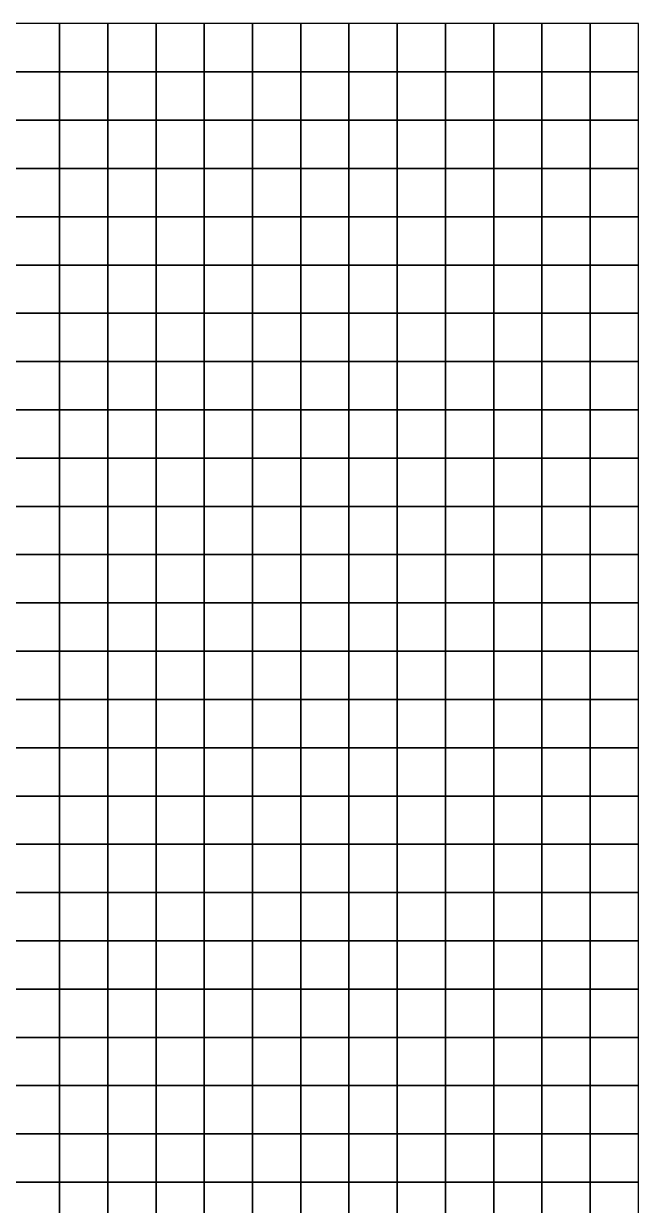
# Model space of a CAD drawing. Header units: metres. Extents: x 0 to 500, y 0 to 480.
# Drawn here: x 372.6 to 500, y 235.2 to 480 of the extents above; entities that cross this region are included whole.
import ezdxf

# ---------------------------------------------------------------- set-up
doc = ezdxf.new("R2010")
doc.units = ezdxf.units.M

msp = doc.modelspace()

# ---------------------------------------------------------------- linework, layer by layer
at = {"layer": 'B2'}
for points in [[(370, 470, -363.31), (380, 470, -362.63), (380, 480, -365.04), (370, 480, -365.72)], [(380, 470, -362.63), (390, 470, -361.95), (390, 480, -364.36), (380, 480, -365.04)], [(390, 470, -361.95), (400, 470, -361.27), (400, 480, -363.69), (390, 480, -364.36)], [(400, 470, -361.27), (410, 470, -360.6), (410, 480, -363.01), (400, 480, -363.69)], [(410, 470, -360.6), (420, 470, -359.92), (420, 480, -362.33), (410, 480, -363.01)], [(420, 470, -359.92), (430, 470, -359.24), (430, 480, -361.65), (420, 480, -362.33)], [(430, 470, -359.24), (440, 470, -358.56), (440, 480, -360.98), (430, 480, -361.65)], [(440, 470, -358.56), (450, 470, -357.89), (450, 480, -360.3), (440, 480, -360.98)], [(450, 470, -357.89), (460, 470, -357.21), (460, 480, -359.62), (450, 480, -360.3)], [(460, 470, -357.21), (470, 470, -356.53), (470, 480, -358.94), (460, 480, -359.62)], [(470, 470, -356.53), (480, 470, -355.85), (480, 480, -358.27), (470, 480, -358.94)], [(480, 470, -355.85), (490, 470, -355.31), (490, 480, -357.72), (480, 480, -358.27)], [(490, 470, -355.31), (500, 470, -354.9), (500, 480, -357.32), (490, 480, -357.72)], [(370, 460, -360.09), (380, 460, -359.41), (380, 470, -362.63), (370, 470, -363.31)], [(380, 460, -359.41), (390, 460, -358.73), (390, 470, -361.95), (380, 470, -362.63)], [(390, 460, -358.73), (400, 460, -358.06), (400, 470, -361.27), (390, 470, -361.95)], [(400, 460, -358.06), (410, 460, -357.38), (410, 470, -360.6), (400, 470, -361.27)], [(410, 460, -357.38), (420, 460, -356.7), (420, 470, -359.92), (410, 470, -360.6)], [(420, 460, -356.7), (430, 460, -356.02), (430, 470, -359.24), (420, 470, -359.92)], [(430, 460, -356.02), (440, 460, -355.35), (440, 470, -358.56), (430, 470, -359.24)], [(440, 460, -355.35), (450, 460, -354.67), (450, 470, -357.89), (440, 470, -358.56)], [(450, 460, -354.67), (460, 460, -353.99), (460, 470, -357.21), (450, 470, -357.89)], [(460, 460, -353.99), (470, 460, -353.31), (470, 470, -356.53), (460, 470, -357.21)], [(470, 460, -353.31), (480, 460, -352.64), (480, 470, -355.85), (470, 470, -356.53)], [(480, 460, -352.64), (490, 460, -352.09), (490, 470, -355.31), (480, 470, -355.85)], [(490, 460, -352.09), (500, 460, -351.69), (500, 470, -354.9), (490, 470, -355.31)], [(370, 450, -356.07), (380, 450, -355.39), (380, 460, -359.41), (370, 460, -360.09)], [(380, 450, -355.39), (390, 450, -354.71), (390, 460, -358.73), (380, 460, -359.41)], [(390, 450, -354.71), (400, 450, -354.04), (400, 460, -358.06), (390, 460, -358.73)], [(400, 450, -354.04), (410, 450, -353.36), (410, 460, -357.38), (400, 460, -358.06)], [(410, 450, -353.36), (420, 450, -352.68), (420, 460, -356.7), (410, 460, -357.38)], [(420, 450, -352.68), (430, 450, -352), (430, 460, -356.02), (420, 460, -356.7)], [(430, 450, -352), (440, 450, -351.33), (440, 460, -355.35), (430, 460, -356.02)], [(440, 450, -351.33), (450, 450, -350.65), (450, 460, -354.67), (440, 460, -355.35)], [(450, 450, -350.65), (460, 450, -349.97), (460, 460, -353.99), (450, 460, -354.67)], [(460, 450, -349.97), (470, 450, -349.29), (470, 460, -353.31), (460, 460, -353.99)], [(470, 450, -349.29), (480, 450, -348.62), (480, 460, -352.64), (470, 460, -353.31)], [(480, 450, -348.62), (490, 450, -348.07), (490, 460, -352.09), (480, 460, -352.64)], [(490, 450, -348.07), (500, 450, -347.67), (500, 460, -351.69), (490, 460, -352.09)], [(370, 440, -351.48), (380, 440, -351.37), (380, 450, -355.39), (370, 450, -356.07)], [(380, 440, -351.37), (390, 440, -350.69), (390, 450, -354.71), (380, 450, -355.39)], [(390, 440, -350.69), (400, 440, -350.02), (400, 450, -354.04), (390, 450, -354.71)], [(400, 440, -350.02), (410, 440, -349.34), (410, 450, -353.36), (400, 450, -354.04)], [(410, 440, -349.34), (420, 440, -348.66), (420, 450, -352.68), (410, 450, -353.36)], [(420, 440, -348.66), (430, 440, -347.98), (430, 450, -352), (420, 450, -352.68)], [(430, 440, -347.98), (440, 440, -347.31), (440, 450, -351.33), (430, 450, -352)], [(440, 440, -347.31), (450, 440, -346.63), (450, 450, -350.65), (440, 450, -351.33)], [(450, 440, -346.63), (460, 440, -345.95), (460, 450, -349.97), (450, 450, -350.65)], [(460, 440, -345.95), (470, 440, -345.27), (470, 450, -349.29), (460, 450, -349.97)], [(470, 440, -345.27), (480, 440, -344.59), (480, 450, -348.62), (470, 450, -349.29)], [(480, 440, -344.59), (490, 440, -344.05), (490, 450, -348.07), (480, 450, -348.62)], [(490, 440, -344.05), (500, 440, -343.65), (500, 450, -347.67), (490, 450, -348.07)], [(370, 430, -345.16), (380, 430, -345.55), (380, 440, -351.37), (370, 440, -351.48)], [(380, 430, -345.55), (390, 430, -345.39), (390, 440, -350.69), (380, 440, -351.37)], [(390, 430, -345.39), (400, 430, -345.31), (400, 440, -350.02), (390, 440, -350.69)], [(400, 430, -345.31), (410, 430, -345.32), (410, 440, -349.34), (400, 440, -350.02)], [(410, 430, -345.32), (420, 430, -344.64), (420, 440, -348.66), (410, 440, -349.34)], [(420, 430, -344.64), (430, 430, -343.96), (430, 440, -347.98), (420, 440, -348.66)], [(430, 430, -343.96), (440, 430, -343.28), (440, 440, -347.31), (430, 440, -347.98)], [(440, 430, -343.28), (450, 430, -342.61), (450, 440, -346.63), (440, 440, -347.31)], [(450, 430, -342.61), (460, 430, -341.93), (460, 440, -345.95), (450, 440, -346.63)], [(460, 430, -341.93), (470, 430, -341.25), (470, 440, -345.27), (460, 440, -345.95)], [(470, 430, -341.25), (480, 430, -340.57), (480, 440, -344.59), (470, 440, -345.27)], [(480, 430, -340.57), (490, 430, -340.03), (490, 440, -344.05), (480, 440, -344.59)], [(490, 430, -340.03), (500, 430, -339.63), (500, 440, -343.65), (490, 440, -344.05)], [(370, 420, -338.46), (380, 420, -338.64), (380, 430, -345.55), (370, 430, -345.16)], [(380, 420, -338.64), (390, 420, -338.98), (390, 430, -345.39), (380, 430, -345.55)], [(390, 420, -338.98), (400, 420, -339.41), (400, 430, -345.31), (390, 430, -345.39)], [(400, 420, -339.41), (410, 420, -339.96), (410, 430, -345.32), (400, 430, -345.31)], [(410, 420, -339.96), (420, 420, -339.9), (420, 430, -344.64), (410, 430, -345.32)], [(420, 420, -339.9), (430, 420, -339.94), (430, 430, -343.96), (420, 430, -344.64)], [(430, 420, -339.94), (440, 420, -339.26), (440, 430, -343.28), (430, 430, -343.96)], [(440, 420, -339.26), (450, 420, -338.59), (450, 430, -342.61), (440, 430, -343.28)], [(450, 420, -338.59), (460, 420, -337.91), (460, 430, -341.93), (450, 430, -342.61)], [(460, 420, -337.91), (470, 420, -337.23), (470, 430, -341.25), (460, 430, -341.93)], [(470, 420, -337.23), (480, 420, -336.55), (480, 430, -340.57), (470, 430, -341.25)], [(480, 420, -336.55), (490, 420, -336.01), (490, 430, -340.03), (480, 430, -340.57)], [(490, 420, -336.01), (500, 420, -335.6), (500, 430, -339.63), (490, 430, -340.03)], [(370, 410, -331.91), (380, 410, -332.02), (380, 420, -338.64), (370, 420, -338.46)], [(380, 410, -332.02), (390, 410, -332.21), (390, 420, -338.98), (380, 420, -338.64)], [(390, 410, -332.21), (400, 410, -332.4), (400, 420, -339.41), (390, 420, -338.98)], [(400, 410, -332.4), (410, 410, -333.46), (410, 420, -339.96), (400, 420, -339.41)], [(410, 410, -333.46), (420, 410, -333.92), (420, 420, -339.9), (410, 420, -339.96)], [(420, 410, -333.92), (430, 410, -334.52), (430, 420, -339.94), (420, 420, -339.9)], [(430, 410, -334.52), (440, 410, -334.5), (440, 420, -339.26), (430, 420, -339.94)], [(440, 410, -334.5), (450, 410, -334.56), (450, 420, -338.59), (440, 420, -339.26)], [(450, 410, -334.56), (460, 410, -333.89), (460, 420, -337.91), (450, 420, -338.59)], [(460, 410, -333.89), (470, 410, -333.21), (470, 420, -337.23), (460, 420, -337.91)], [(470, 410, -333.21), (480, 410, -332.53), (480, 420, -336.55), (470, 420, -337.23)], [(480, 410, -332.53), (490, 410, -331.99), (490, 420, -336.01), (480, 420, -336.55)], [(490, 410, -331.99), (500, 410, -331.58), (500, 420, -335.6), (490, 420, -336.01)], [(370, 400, -325.7), (380, 400, -325.73), (380, 410, -332.02), (370, 410, -331.91)], [(380, 400, -325.73), (390, 400, -325.79), (390, 410, -332.21), (380, 410, -332.02)], [(390, 400, -325.79), (400, 400, -325.81), (400, 410, -332.4), (390, 410, -332.21)], [(400, 400, -325.81), (410, 400, -326.63), (410, 410, -333.46), (400, 410, -332.4)], [(410, 400, -326.63), (420, 400, -326.79), (420, 410, -333.92), (410, 410, -333.46)], [(420, 400, -326.79), (430, 400, -327.03), (430, 410, -334.52), (420, 410, -333.92)], [(430, 400, -327.03), (440, 400, -327.56), (440, 410, -334.5), (430, 410, -334.52)], [(440, 400, -327.56), (450, 400, -328.23), (450, 410, -334.56), (440, 410, -334.5)], [(450, 400, -328.23), (460, 400, -328.24), (460, 410, -333.89), (450, 410, -334.56)], [(460, 400, -328.24), (470, 400, -328.33), (470, 410, -333.21), (460, 410, -333.89)], [(470, 400, -328.33), (480, 400, -328.51), (480, 410, -332.53), (470, 410, -333.21)], [(480, 400, -328.51), (490, 400, -327.97), (490, 410, -331.99), (480, 410, -332.53)], [(490, 400, -327.97), (500, 400, -327.56), (500, 410, -331.58), (490, 410, -331.99)], [(370, 390, -320.09), (380, 390, -319.48), (380, 400, -325.73), (370, 400, -325.7)], [(380, 390, -319.48), (390, 390, -319.43), (390, 400, -325.79), (380, 400, -325.73)], [(390, 390, -319.43), (400, 390, -319.29), (400, 400, -325.81), (390, 400, -325.79)], [(400, 390, -319.29), (410, 390, -319.91), (410, 400, -326.63), (400, 400, -325.81)], [(410, 390, -319.91), (420, 390, -319.83), (420, 400, -326.79), (410, 400, -326.63)], [(420, 390, -319.83), (430, 390, -319.79), (430, 400, -327.03), (420, 400, -326.79)], [(430, 390, -319.79), (440, 390, -320.04), (440, 400, -327.56), (430, 400, -327.03)], [(440, 390, -320.04), (450, 390, -320.41), (450, 400, -328.23), (440, 400, -327.56)], [(450, 390, -320.41), (460, 390, -321.07), (460, 400, -328.24), (450, 400, -328.23)], [(460, 390, -321.07), (470, 390, -321.87), (470, 400, -328.33), (460, 400, -328.24)], [(470, 390, -321.87), (480, 390, -322.79), (480, 400, -328.51), (470, 400, -328.33)], [(480, 390, -322.79), (490, 390, -323.06), (490, 400, -327.97), (480, 400, -328.51)], [(490, 390, -323.06), (500, 390, -323.54), (500, 400, -327.56), (490, 400, -327.97)], [(370, 380, -316.32), (380, 380, -315.15), (380, 390, -319.48), (370, 390, -320.09)], [(380, 380, -315.15), (390, 380, -314.49), (390, 390, -319.43), (380, 390, -319.48)], [(390, 380, -314.49), (400, 380, -313.61), (400, 390, -319.29), (390, 390, -319.43)], [(400, 380, -313.61), (410, 380, -313.36), (410, 390, -319.91), (400, 390, -319.29)], [(410, 380, -313.36), (420, 380, -313.04), (420, 390, -319.83), (410, 390, -319.91)], [(420, 380, -313.04), (430, 380, -312.73), (430, 390, -319.79), (420, 390, -319.83)], [(430, 380, -312.73), (440, 380, -312.69), (440, 390, -320.04), (430, 390, -319.79)], [(440, 380, -312.69), (450, 380, -312.79), (450, 390, -320.41), (440, 390, -320.04)], [(450, 380, -312.79), (460, 380, -313.16), (460, 390, -321.07), (450, 390, -320.41)], [(460, 380, -313.16), (470, 380, -313.67), (470, 390, -321.87), (460, 390, -321.07)], [(470, 380, -313.67), (480, 380, -314.3), (480, 390, -322.79), (470, 390, -321.87)], [(480, 380, -314.3), (490, 380, -314.34), (490, 390, -323.06), (480, 390, -322.79)], [(490, 380, -314.34), (500, 380, -314.64), (500, 390, -323.54), (490, 390, -323.06)], [(370, 370, -313.01), (380, 370, -312.02), (380, 380, -315.15), (370, 380, -316.32)], [(380, 370, -312.02), (390, 370, -310.77), (390, 380, -314.49), (380, 380, -315.15)], [(390, 370, -310.77), (400, 370, -309.25), (400, 380, -313.61), (390, 380, -314.49)], [(400, 370, -309.25), (410, 370, -308.27), (410, 380, -313.36), (400, 380, -313.61)], [(410, 370, -308.27), (420, 370, -307.1), (420, 380, -313.04), (410, 380, -313.36)], [(420, 370, -307.1), (430, 370, -305.8), (430, 380, -312.73), (420, 380, -313.04)], [(430, 370, -305.8), (440, 370, -305.49), (440, 380, -312.69), (430, 380, -312.73)], [(440, 370, -305.49), (450, 370, -305.31), (450, 380, -312.79), (440, 380, -312.69)], [(450, 370, -305.31), (460, 370, -305.4), (460, 380, -313.16), (450, 380, -312.79)], [(460, 370, -305.4), (470, 370, -305.63), (470, 380, -313.67), (460, 380, -313.16)], [(470, 370, -305.63), (480, 370, -306), (480, 380, -314.3), (470, 380, -313.67)], [(480, 370, -306), (490, 370, -305.81), (490, 380, -314.34), (480, 380, -314.3)], [(490, 370, -305.81), (500, 370, -305.95), (500, 380, -314.64), (490, 380, -314.34)], [(370, 360, -309.6), (380, 360, -308.64), (380, 370, -312.02), (370, 370, -313.01)], [(380, 360, -308.64), (390, 360, -307.46), (390, 370, -310.77), (380, 370, -312.02)], [(390, 360, -307.46), (400, 360, -306.05), (400, 370, -309.25), (390, 370, -310.77)], [(400, 360, -306.05), (410, 360, -304.39), (410, 370, -308.27), (400, 370, -309.25)], [(410, 360, -304.39), (420, 360, -302.48), (420, 370, -307.1), (410, 370, -308.27)], [(420, 360, -302.48), (430, 360, -300.33), (430, 370, -305.8), (420, 370, -307.1)], [(430, 360, -300.33), (440, 360, -299.09), (440, 370, -305.49), (430, 370, -305.8)], [(440, 360, -299.09), (450, 360, -297.9), (450, 370, -305.31), (440, 370, -305.49)], [(450, 360, -297.9), (460, 360, -297.71), (460, 370, -305.4), (450, 370, -305.31)], [(460, 360, -297.71), (470, 360, -297.67), (470, 370, -305.63), (460, 370, -305.4)], [(470, 360, -297.67), (480, 360, -297.76), (480, 370, -306), (470, 370, -305.63)], [(480, 360, -297.76), (490, 360, -297.35), (490, 370, -305.81), (480, 370, -306)], [(490, 360, -297.35), (500, 360, -297.33), (500, 370, -305.95), (490, 370, -305.81)], [(370, 350, -305.99), (380, 350, -305.11), (380, 360, -308.64), (370, 360, -309.6)], [(380, 350, -305.11), (390, 350, -303.99), (390, 360, -307.46), (380, 360, -308.64)], [(390, 350, -303.99), (400, 350, -302.64), (400, 360, -306.05), (390, 360, -307.46)], [(400, 350, -302.64), (410, 350, -301.04), (410, 360, -304.39), (400, 360, -306.05)], [(410, 350, -301.04), (420, 350, -299.21), (420, 360, -302.48), (410, 360, -304.39)], [(420, 350, -299.21), (430, 350, -297.15), (430, 360, -300.33), (420, 360, -302.48)], [(430, 350, -297.15), (440, 350, -295.09), (440, 360, -299.09), (430, 360, -300.33)], [(440, 350, -295.09), (450, 350, -293.01), (450, 360, -297.9), (440, 360, -299.09)], [(450, 350, -293.01), (460, 350, -291.87), (460, 360, -297.71), (450, 360, -297.9)], [(460, 350, -291.87), (470, 350, -290.78), (470, 360, -297.67), (460, 360, -297.71)], [(470, 350, -290.78), (480, 350, -289.73), (480, 360, -297.76), (470, 360, -297.67)], [(480, 350, -289.73), (490, 350, -289.11), (490, 360, -297.35), (480, 360, -297.76)], [(490, 350, -289.11), (500, 350, -288.92), (500, 360, -297.33), (490, 360, -297.35)], [(370, 340, -302.38), (380, 340, -301.58), (380, 350, -305.11), (370, 350, -305.99)], [(380, 340, -301.58), (390, 340, -300.52), (390, 350, -303.99), (380, 350, -305.11)], [(390, 340, -300.52), (400, 340, -299.22), (400, 350, -302.64), (390, 350, -303.99)], [(400, 340, -299.22), (410, 340, -297.68), (410, 350, -301.04), (400, 350, -302.64)], [(410, 340, -297.68), (420, 340, -295.88), (420, 350, -299.21), (410, 350, -301.04)], [(420, 340, -295.88), (430, 340, -293.84), (430, 350, -297.15), (420, 350, -299.21)], [(430, 340, -293.84), (440, 340, -291.8), (440, 350, -295.09), (430, 350, -297.15)], [(440, 340, -291.8), (450, 340, -289.75), (450, 350, -293.01), (440, 350, -295.09)], [(450, 340, -289.75), (460, 340, -287.7), (460, 350, -291.87), (450, 350, -293.01)], [(460, 340, -287.7), (470, 340, -285.64), (470, 350, -290.78), (460, 350, -291.87)], [(470, 340, -285.64), (480, 340, -283.59), (480, 350, -289.73), (470, 350, -290.78)], [(480, 340, -283.59), (490, 340, -281.95), (490, 350, -289.11), (480, 350, -289.73)], [(490, 340, -281.95), (500, 340, -280.71), (500, 350, -288.92), (490, 350, -289.11)], [(370, 330, -298.76), (380, 330, -298.03), (380, 340, -301.58), (370, 340, -302.38)], [(380, 330, -298.03), (390, 330, -297.04), (390, 340, -300.52), (380, 340, -301.58)], [(390, 330, -297.04), (400, 330, -295.79), (400, 340, -299.22), (390, 340, -300.52)], [(400, 330, -295.79), (410, 330, -294.28), (410, 340, -297.68), (400, 340, -299.22)], [(410, 330, -294.28), (420, 330, -292.51), (420, 340, -295.88), (410, 340, -297.68)], [(420, 330, -292.51), (430, 330, -290.49), (430, 340, -293.84), (420, 340, -295.88)], [(430, 330, -290.49), (440, 330, -288.46), (440, 340, -291.8), (430, 340, -293.84)], [(440, 330, -288.46), (450, 330, -286.43), (450, 340, -289.75), (440, 340, -291.8)], [(450, 330, -286.43), (460, 330, -284.4), (460, 340, -287.7), (450, 340, -289.75)], [(460, 330, -284.4), (470, 330, -282.36), (470, 340, -285.64), (460, 340, -287.7)], [(470, 330, -282.36), (480, 330, -280.32), (480, 340, -283.59), (470, 340, -285.64)], [(480, 330, -280.32), (490, 330, -278.69), (490, 340, -281.95), (480, 340, -283.59)], [(490, 330, -278.69), (500, 330, -277.46), (500, 340, -280.71), (490, 340, -281.95)], [(370, 320, -295.16), (380, 320, -294.5), (380, 330, -298.03), (370, 330, -298.76)], [(380, 320, -294.5), (390, 320, -293.57), (390, 330, -297.04), (380, 330, -298.03)], [(390, 320, -293.57), (400, 320, -292.37), (400, 330, -295.79), (390, 330, -297.04)], [(400, 320, -292.37), (410, 320, -290.91), (410, 330, -294.28), (400, 330, -295.79)], [(410, 320, -290.91), (420, 320, -289.19), (420, 330, -292.51), (410, 330, -294.28)], [(420, 320, -289.19), (430, 320, -287.19), (430, 330, -290.49), (420, 330, -292.51)], [(430, 320, -287.19), (440, 320, -285.19), (440, 330, -288.46), (430, 330, -290.49)], [(440, 320, -285.19), (450, 320, -283.19), (450, 330, -286.43), (440, 330, -288.46)], [(450, 320, -283.19), (460, 320, -281.19), (460, 330, -284.4), (450, 330, -286.43)], [(460, 320, -281.19), (470, 320, -279.18), (470, 330, -282.36), (460, 330, -284.4)], [(470, 320, -279.18), (480, 320, -277.17), (480, 330, -280.32), (470, 330, -282.36)], [(480, 320, -277.17), (490, 320, -275.56), (490, 330, -278.69), (480, 330, -280.32)], [(490, 320, -275.56), (500, 320, -274.35), (500, 330, -277.46), (490, 330, -278.69)], [(370, 310, -291.55), (380, 310, -290.96), (380, 320, -294.5), (370, 320, -295.16)], [(380, 310, -290.96), (390, 310, -290.11), (390, 320, -293.57), (380, 320, -294.5)], [(390, 310, -290.11), (400, 310, -288.98), (400, 320, -292.37), (390, 320, -293.57)], [(400, 310, -288.98), (410, 310, -287.58), (410, 320, -290.91), (400, 320, -292.37)], [(410, 310, -287.58), (420, 310, -285.92), (420, 320, -289.19), (410, 320, -290.91)], [(420, 310, -285.92), (430, 310, -283.98), (430, 320, -287.19), (420, 320, -289.19)], [(430, 310, -283.98), (440, 310, -282.04), (440, 320, -285.19), (430, 320, -287.19)], [(440, 310, -282.04), (450, 310, -280.09), (450, 320, -283.19), (440, 320, -285.19)], [(450, 310, -280.09), (460, 310, -278.13), (460, 320, -281.19), (450, 320, -283.19)], [(460, 310, -278.13), (470, 310, -276.17), (470, 320, -279.18), (460, 320, -281.19)], [(470, 310, -276.17), (480, 310, -274.21), (480, 320, -277.17), (470, 320, -279.18)], [(480, 310, -274.21), (490, 310, -272.64), (490, 320, -275.56), (480, 320, -277.17)], [(490, 310, -272.64), (500, 310, -271.46), (500, 320, -274.35), (490, 320, -275.56)], [(370, 300, -287.99), (380, 300, -287.46), (380, 310, -290.96), (370, 310, -291.55)], [(380, 300, -287.46), (390, 300, -286.67), (390, 310, -290.11), (380, 310, -290.96)], [(390, 300, -286.67), (400, 300, -285.63), (400, 310, -288.98), (390, 310, -290.11)], [(400, 300, -285.63), (410, 300, -284.32), (410, 310, -287.58), (400, 310, -288.98)], [(410, 300, -284.32), (420, 300, -282.76), (420, 310, -285.92), (410, 310, -287.58)], [(420, 300, -282.76), (430, 300, -280.94), (430, 310, -283.98), (420, 310, -285.92)], [(430, 300, -280.94), (440, 300, -279.12), (440, 310, -282.04), (430, 310, -283.98)], [(440, 300, -279.12), (450, 300, -277.28), (450, 310, -280.09), (440, 310, -282.04)], [(450, 300, -277.28), (460, 300, -275.44), (460, 310, -278.13), (450, 310, -280.09)], [(460, 300, -275.44), (470, 300, -273.59), (470, 310, -276.17), (460, 310, -278.13)], [(470, 300, -273.59), (480, 300, -271.73), (480, 310, -274.21), (470, 310, -276.17)], [(480, 300, -271.73), (490, 300, -270.24), (490, 310, -272.64), (480, 310, -274.21)], [(490, 300, -270.24), (500, 300, -269.12), (500, 310, -271.46), (490, 310, -272.64)], [(370, 290, -284.47), (380, 290, -283.98), (380, 300, -287.46), (370, 300, -287.99)], [(380, 290, -283.98), (390, 290, -283.26), (390, 300, -286.67), (380, 300, -287.46)], [(390, 290, -283.26), (400, 290, -282.29), (400, 300, -285.63), (390, 300, -286.67)], [(400, 290, -282.29), (410, 290, -281.09), (410, 300, -284.32), (400, 300, -285.63)], [(410, 290, -281.09), (420, 290, -279.64), (420, 300, -282.76), (410, 300, -284.32)], [(420, 290, -279.64), (430, 290, -277.95), (430, 300, -280.94), (420, 300, -282.76)], [(430, 290, -277.95), (440, 290, -276.26), (440, 300, -279.12), (430, 300, -280.94)], [(440, 290, -276.26), (450, 290, -274.56), (450, 300, -277.28), (440, 300, -279.12)], [(450, 290, -274.56), (460, 290, -272.85), (460, 300, -275.44), (450, 300, -277.28)], [(460, 290, -272.85), (470, 290, -271.12), (470, 300, -273.59), (460, 300, -275.44)], [(470, 290, -271.12), (480, 290, -269.4), (480, 300, -271.73), (470, 300, -273.59)], [(480, 290, -269.4), (490, 290, -268.01), (490, 300, -270.24), (480, 300, -271.73)], [(490, 290, -268.01), (500, 290, -266.97), (500, 300, -269.12), (490, 300, -270.24)], [(370, 280, -280.98), (380, 280, -280.55), (380, 290, -283.98), (370, 290, -284.47)], [(380, 280, -280.55), (390, 280, -279.9), (390, 290, -283.26), (380, 290, -283.98)], [(390, 280, -279.9), (400, 280, -279.03), (400, 290, -282.29), (390, 290, -283.26)], [(400, 280, -279.03), (410, 280, -277.94), (410, 290, -281.09), (400, 290, -282.29)], [(410, 280, -277.94), (420, 280, -276.62), (420, 290, -279.64), (410, 290, -281.09)], [(420, 280, -276.62), (430, 280, -275.08), (430, 290, -277.95), (420, 290, -279.64)], [(430, 280, -275.08), (440, 280, -273.54), (440, 290, -276.26), (430, 290, -277.95)], [(440, 280, -273.54), (450, 280, -272), (450, 290, -274.56), (440, 290, -276.26)], [(450, 280, -272), (460, 280, -270.46), (460, 290, -272.85), (450, 290, -274.56)], [(460, 280, -270.46), (470, 280, -268.91), (470, 290, -271.12), (460, 290, -272.85)], [(470, 280, -268.91), (480, 280, -267.36), (480, 290, -269.4), (470, 290, -271.12)], [(480, 280, -267.36), (490, 280, -266.11), (490, 290, -268.01), (480, 290, -269.4)], [(490, 280, -266.11), (500, 280, -265.18), (500, 290, -266.97), (490, 290, -268.01)], [(370, 270, -277.46), (380, 270, -277.08), (380, 280, -280.55), (370, 280, -280.98)], [(380, 270, -277.08), (390, 270, -276.5), (390, 280, -279.9), (380, 280, -280.55)], [(390, 270, -276.5), (400, 270, -275.72), (400, 280, -279.03), (390, 280, -279.9)], [(400, 270, -275.72), (410, 270, -274.75), (410, 280, -277.94), (400, 280, -279.03)], [(410, 270, -274.75), (420, 270, -273.59), (420, 280, -276.62), (410, 280, -277.94)], [(420, 270, -273.59), (430, 270, -272.23), (430, 280, -275.08), (420, 280, -276.62)], [(430, 270, -272.23), (440, 270, -270.87), (440, 280, -273.54), (430, 280, -275.08)], [(440, 270, -270.87), (450, 270, -269.51), (450, 280, -272), (440, 280, -273.54)], [(450, 270, -269.51), (460, 270, -268.16), (460, 280, -270.46), (450, 280, -272)], [(460, 270, -268.16), (470, 270, -266.8), (470, 280, -268.91), (460, 280, -270.46)], [(470, 270, -266.8), (480, 270, -265.44), (480, 280, -267.36), (470, 280, -268.91)], [(480, 270, -265.44), (490, 270, -264.35), (490, 280, -266.11), (480, 280, -267.36)], [(490, 270, -264.35), (500, 270, -263.53), (500, 280, -265.18), (490, 280, -266.11)], [(370, 260, -273.94), (380, 260, -273.6), (380, 270, -277.08), (370, 270, -277.46)], [(380, 260, -273.6), (390, 260, -273.1), (390, 270, -276.5), (380, 270, -277.08)], [(390, 260, -273.1), (400, 260, -272.43), (400, 270, -275.72), (390, 270, -276.5)], [(400, 260, -272.43), (410, 260, -271.6), (410, 270, -274.75), (400, 270, -275.72)], [(410, 260, -271.6), (420, 260, -270.61), (420, 270, -273.59), (410, 270, -274.75)], [(420, 260, -270.61), (430, 260, -269.46), (430, 270, -272.23), (420, 270, -273.59)], [(430, 260, -269.46), (440, 260, -268.31), (440, 270, -270.87), (430, 270, -272.23)], [(440, 260, -268.31), (450, 260, -267.16), (450, 270, -269.51), (440, 270, -270.87)], [(450, 260, -267.16), (460, 260, -266.02), (460, 270, -268.16), (450, 270, -269.51)], [(460, 260, -266.02), (470, 260, -264.88), (470, 270, -266.8), (460, 270, -268.16)], [(470, 260, -264.88), (480, 260, -263.74), (480, 270, -265.44), (470, 270, -266.8)], [(480, 260, -263.74), (490, 260, -262.82), (490, 270, -264.35), (480, 270, -265.44)], [(490, 260, -262.82), (500, 260, -262.13), (500, 270, -263.53), (490, 270, -264.35)], [(370, 250, -270.37), (380, 250, -270.1), (380, 260, -273.6), (370, 260, -273.94)], [(380, 250, -270.1), (390, 250, -269.67), (390, 260, -273.1), (380, 260, -273.6)], [(390, 250, -269.67), (400, 250, -269.1), (400, 260, -272.43), (390, 260, -273.1)], [(400, 250, -269.1), (410, 250, -268.38), (410, 260, -271.6), (400, 260, -272.43)], [(410, 250, -268.38), (420, 250, -267.52), (420, 260, -270.61), (410, 260, -271.6)], [(420, 250, -267.52), (430, 250, -266.51), (430, 260, -269.46), (420, 260, -270.61)], [(430, 250, -266.51), (440, 250, -265.51), (440, 260, -268.31), (430, 260, -269.46)], [(440, 250, -265.51), (450, 250, -264.51), (450, 260, -267.16), (440, 260, -268.31)], [(450, 250, -264.51), (460, 250, -263.53), (460, 260, -266.02), (450, 260, -267.16)], [(460, 250, -263.53), (470, 250, -262.54), (470, 260, -264.88), (460, 260, -266.02)], [(470, 250, -262.54), (480, 250, -261.56), (480, 260, -263.74), (470, 260, -264.88)], [(480, 250, -261.56), (490, 250, -260.77), (490, 260, -262.82), (480, 260, -263.74)], [(490, 250, -260.77), (500, 250, -260.18), (500, 260, -262.13), (490, 260, -262.82)], [(370, 240, -266.77), (380, 240, -266.56), (380, 250, -270.1), (370, 250, -270.37)], [(380, 240, -266.56), (390, 240, -266.23), (390, 250, -269.67), (380, 250, -270.1)], [(390, 240, -266.23), (400, 240, -265.75), (400, 250, -269.1), (390, 250, -269.67)], [(400, 240, -265.75), (410, 240, -265.14), (410, 250, -268.38), (400, 250, -269.1)], [(410, 240, -265.14), (420, 240, -264.39), (420, 250, -267.52), (410, 250, -268.38)], [(420, 240, -264.39), (430, 240, -263.52), (430, 250, -266.51), (420, 250, -267.52)], [(430, 240, -263.52), (440, 240, -262.65), (440, 250, -265.51), (430, 250, -266.51)], [(440, 240, -262.65), (450, 240, -261.79), (450, 250, -264.51), (440, 250, -265.51)], [(450, 240, -261.79), (460, 240, -260.93), (460, 250, -263.53), (450, 250, -264.51)], [(460, 240, -260.93), (470, 240, -260.08), (470, 250, -262.54), (460, 250, -263.53)], [(470, 240, -260.08), (480, 240, -259.23), (480, 250, -261.56), (470, 250, -262.54)], [(480, 240, -259.23), (490, 240, -258.55), (490, 250, -260.77), (480, 250, -261.56)], [(490, 240, -258.55), (500, 240, -258.04), (500, 250, -260.18), (490, 250, -260.77)], [(370, 230, -263.16), (380, 230, -263.03), (380, 240, -266.56), (370, 240, -266.77)], [(380, 230, -263.03), (390, 230, -262.78), (390, 240, -266.23), (380, 240, -266.56)], [(390, 230, -262.78), (400, 230, -262.4), (400, 240, -265.75), (390, 240, -266.23)], [(400, 230, -262.4), (410, 230, -261.9), (410, 240, -265.14), (400, 240, -265.75)], [(410, 230, -261.9), (420, 230, -261.27), (420, 240, -264.39), (410, 240, -265.14)], [(420, 230, -261.27), (430, 230, -260.53), (430, 240, -263.52), (420, 240, -264.39)], [(430, 230, -260.53), (440, 230, -259.79), (440, 240, -262.65), (430, 240, -263.52)], [(440, 230, -259.79), (450, 230, -259.05), (450, 240, -261.79), (440, 240, -262.65)], [(450, 230, -259.05), (460, 230, -258.31), (460, 240, -260.93), (450, 240, -261.79)], [(460, 230, -258.31), (470, 230, -257.58), (470, 240, -260.08), (460, 240, -260.93)], [(470, 230, -257.58), (480, 230, -256.84), (480, 240, -259.23), (470, 240, -260.08)], [(480, 230, -256.84), (490, 230, -256.25), (490, 240, -258.55), (480, 240, -259.23)], [(490, 230, -256.25), (500, 230, -255.81), (500, 240, -258.04), (490, 240, -258.55)]]:
    msp.add_3dface(points, dxfattribs=at)

doc.saveas('drawing.dxf')
